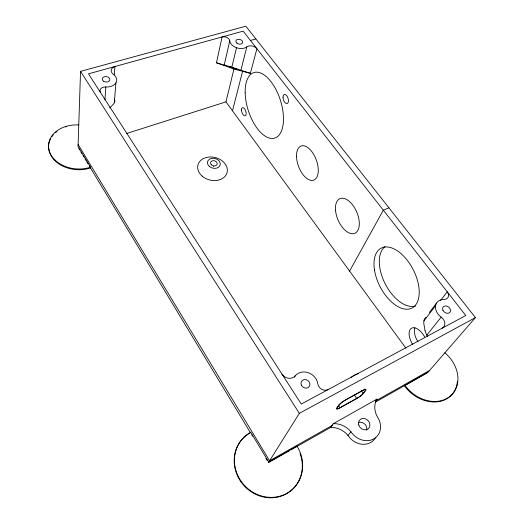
<?xml version="1.0" encoding="UTF-8"?>
<svg xmlns="http://www.w3.org/2000/svg" width="524" height="524" viewBox="0 0 524 524"><rect width="100%" height="100%" fill="white"/><g stroke="black" fill="none" stroke-linecap="round" stroke-linejoin="round"><path stroke-width="0.79" d="M65.88 127.005L65.886 126.441M457.367 381.511A32.364 25.886 41 0 1 436.44 401.895A32.364 25.886 41 0 1 404.404 385.736L428.259 371.981L475.425 317.596L245.841 26.2L80.552 71.369L78.037 146.537L90.534 167.208L90.495 167.942A29.252 21.995 4.3 0 1 57.948 163.226A29.252 21.995 4.3 0 1 50.553 138.814M104.951 99.763L105.841 86.951A10.722 7.578 7.5 0 0 115.928 82.851A10.722 7.578 7.5 0 0 113.315 74.264A6.832 4.788 8.3 0 1 114.926 66.528L114.271 74.729M109.719 107.97L113.426 104.125A7.434 2.954 -42.2 0 0 114.284 102.789L115.948 82.818M216.464 62.782L222.078 36.955A5.188 3.498 14.4 0 1 229.761 40.833A9.707 6.537 15.2 0 0 236.501 47.73A9.707 6.537 15.2 0 0 246.817 46.891A6.288 4.264 15.9 0 1 256.924 48.739L250.361 73.321L233.946 69.011L216.464 62.782L224.213 65.107L229.761 40.833M250.361 73.321L240.902 70.281A14.476 0.445 17.5 0 0 238.931 69.535L231.844 67.19L236.501 47.73M405.962 348.244L225.968 101.866L233.946 69.011M240.902 70.281L246.817 46.891M232.486 110.787L242.579 71.277M300.042 453.515A35.534 32.901 48.8 0 1 282.384 495.704A35.534 32.901 48.8 0 1 238.158 477.181A35.534 32.901 48.8 0 1 250.465 432.752L250.727 432.248L268.766 462.089L296.977 446.147A35.586 32.933 48.6 0 1 287.041 493.215A35.586 32.933 48.6 0 1 239.658 478.975A35.586 32.933 48.6 0 1 250.727 432.248M349.6 271.098L383.326 210.189L388.906 207.786M294.495 377.182L295.267 375.806A13.021 11.423 36 0 1 308.466 372.754A13.021 11.423 36 0 1 317.819 383.876A6.917 5.993 37.5 0 0 328.142 389.574M268.766 462.089L299.342 413.344L475.425 317.596M296.649 446.631L296.977 446.147M291.01 449.821L330.533 427.486L333.303 423.706L377.031 399.065A19.807 16.48 43.8 0 0 377.241 416.639A17.593 15.026 44.8 0 1 373.94 438.824A17.593 15.026 44.8 0 1 350.956 431.783A20.488 17.94 46.7 0 0 333.303 423.706M365.549 390.275A6.111 1.113 -34.5 0 0 362.674 390.419L345.63 399.825A6.19 1.14 -34.3 0 0 339.008 404.947L336.814 408.026A6.137 1.12 -34.3 0 0 339.932 407.718L356.72 398.397A6.065 1.1 -34.5 0 0 363.197 393.4L365.549 390.275L364.717 389.063M429.405 312.455L436.525 303.127M425.062 330.664L423.792 323.518A8.129 3.177 80.4 0 1 423.949 320.885L435.588 305.689A11.993 9.183 36.4 0 1 444.077 299.427A6.281 4.782 35.2 0 0 447.221 291.803L440.429 300.645M427.512 336.794L427.342 336.356A12.288 4.854 80.9 0 0 426.805 335.137L441.149 317.112A11.993 9.183 36.4 0 1 435.575 305.741M330.533 427.486A20.285 17.816 47.2 0 1 348.001 435.483L350.956 431.783M375.859 400.533L377.031 399.065M268.471 462.561L289.602 450.614M375.335 402.163L427.794 372.512M332.858 425.075L269.585 460.786L78.102 144.473M376.173 400.624L429.542 370.501M426.215 317.308L425.147 317.976L424.309 319.43A8.299 3.242 80.4 0 0 423.949 320.885M126.441 133.555L225.968 101.866M250.452 40.466L255.869 38.933M236.127 68.991L229.754 66.98L236.147 68.972M225.7 65.421L231.844 67.19M114.514 99.167L114.939 101.067A7.284 2.895 -42.2 0 1 114.284 102.789M361.134 390.393L363.197 393.4M354.421 395.017L356.72 398.397M338.301 405.268L339.932 407.718M80.552 71.369L299.342 413.344M78.842 148.659L79.674 150.034M80.925 152.104L81.757 153.48M83.002 155.543L83.833 156.925M85.085 158.988L85.916 160.37M86.748 161.746L87.999 163.809M89.244 165.879L250.465 432.752M251.717 434.835L252.555 436.217M265.956 458.402L267.214 460.478M375.76 437.226A17.423 14.927 45.2 0 1 348.001 435.483M358.219 422.652A6.098 5.227 45.2 0 1 364.534 423.909A6.098 5.227 45.2 0 1 366.656 430.125M51.797 136.777A29.252 21.995 4.3 0 1 53.304 134.871M55.505 132.716A29.252 21.995 4.3 0 1 56.978 131.557M444.843 352.783A32.403 25.905 40.9 0 1 450.024 396.36A32.403 25.905 40.9 0 1 404.849 385.206M90.534 167.208A29.285 22.008 4.3 0 1 49.21 150.67A29.285 22.008 4.3 0 1 78.528 124.954M213.386 166.239A3.334 2.561 14.4 0 1 213.713 166.35M441.149 317.112A7.847 6.092 37 0 1 442.269 328.148M295.267 375.806A8.325 7.329 32.7 0 1 281.978 374.097M412.794 344.563A13.264 7.081 59.9 0 1 411.327 328.332A13.264 7.081 59.9 0 1 424.669 336.925M418.021 341.753A13.218 7.14 59.8 0 1 414.857 327.788M415.499 306.042A33.556 18.772 62.7 0 1 385.206 283.864A33.556 18.772 62.7 0 1 385.107 246.594M426.811 335.124A17.325 6.707 80.4 0 1 425.056 330.67M224.226 65.114A15.491 0.478 17.4 0 1 225.687 65.421M100.543 92.565A5.764 4.12 7.3 0 1 105.841 86.951M351.198 377.588A17.757 14.993 40.4 0 1 358.547 373.632M339.094 405.072L336.899 408.144A6.137 1.12 -34.3 0 0 340.017 407.842L356.798 398.522A6.065 1.094 -34.5 0 0 363.276 393.524L365.634 390.393A6.111 1.113 -34.5 0 0 362.759 390.537L345.709 399.95A6.19 1.14 -34.3 0 0 339.094 405.072M465.771 315.5L301.274 404.037L88.471 73.832L243.149 31.139L465.771 315.5M103.772 81.351A3.845 2.718 7.5 0 0 109.857 79.871A3.845 2.718 7.5 0 0 104.531 76.707A3.845 2.718 7.5 0 0 103.772 81.351M236.927 43.106A3.478 2.338 15.2 0 0 242.592 42.752A3.478 2.338 15.2 0 0 238.309 39.287A3.478 2.338 15.2 0 0 236.927 43.106M301.385 385.153A4.67 4.094 36 0 0 309.108 386.751A4.67 4.094 36 0 0 305.865 379.651A4.67 4.094 36 0 0 301.385 385.153M211.545 164.909A3.36 2.568 14.5 0 0 217.087 164.281A3.36 2.568 14.5 0 0 212.993 160.691A3.36 2.568 14.5 0 0 211.545 164.909M443.009 310.398A4.297 3.288 36.4 0 0 449.88 312.337A4.297 3.288 36.4 0 0 446.789 306.114A4.297 3.288 36.4 0 0 443.009 310.398M358.744 424.99A6.157 5.26 44.8 0 0 368.424 428.652A6.157 5.26 44.8 0 0 365.477 418.846A6.157 5.26 44.8 0 0 358.744 424.99M202.153 176.136A15.058 11.567 14.4 0 0 226.918 173.097A15.058 11.567 14.4 0 0 208.441 157.095A15.058 11.567 14.4 0 0 202.153 176.136M209.358 166.455A6.524 4.985 14.4 0 0 220.106 165.211A6.524 4.985 14.4 0 0 212.141 158.268A6.524 4.985 14.4 0 0 209.358 166.455M374.483 270.004A33.687 18.628 62.8 0 0 411.753 308.171A33.687 18.628 62.8 0 0 403.591 256.072A33.687 18.628 62.8 0 0 374.483 270.004M335.537 210.425A18.857 10.152 66.7 0 0 354.63 233.383A18.857 10.152 66.7 0 0 351.958 204.124A18.857 10.152 66.7 0 0 335.537 210.425M296.505 156.322A18.202 9.445 69.6 0 0 313.116 180.328A18.202 9.445 69.6 0 0 312.533 152.602A18.202 9.445 69.6 0 0 296.505 156.322M241.499 110.014A4.303 2.017 72.1 0 0 245.042 115.876A4.303 2.017 72.1 0 0 244.944 109.352A4.303 2.017 72.1 0 0 241.499 110.014M283.019 97.163A4.742 2.443 72.6 0 0 287.028 103.575A4.742 2.443 72.6 0 0 287.178 96.324A4.742 2.443 72.6 0 0 283.019 97.163M245.16 92.813A34.381 16.866 72.3 0 0 274.438 138.166A34.381 16.866 72.3 0 0 273.318 84.973A34.381 16.866 72.3 0 0 245.16 92.813"/></g></svg>
